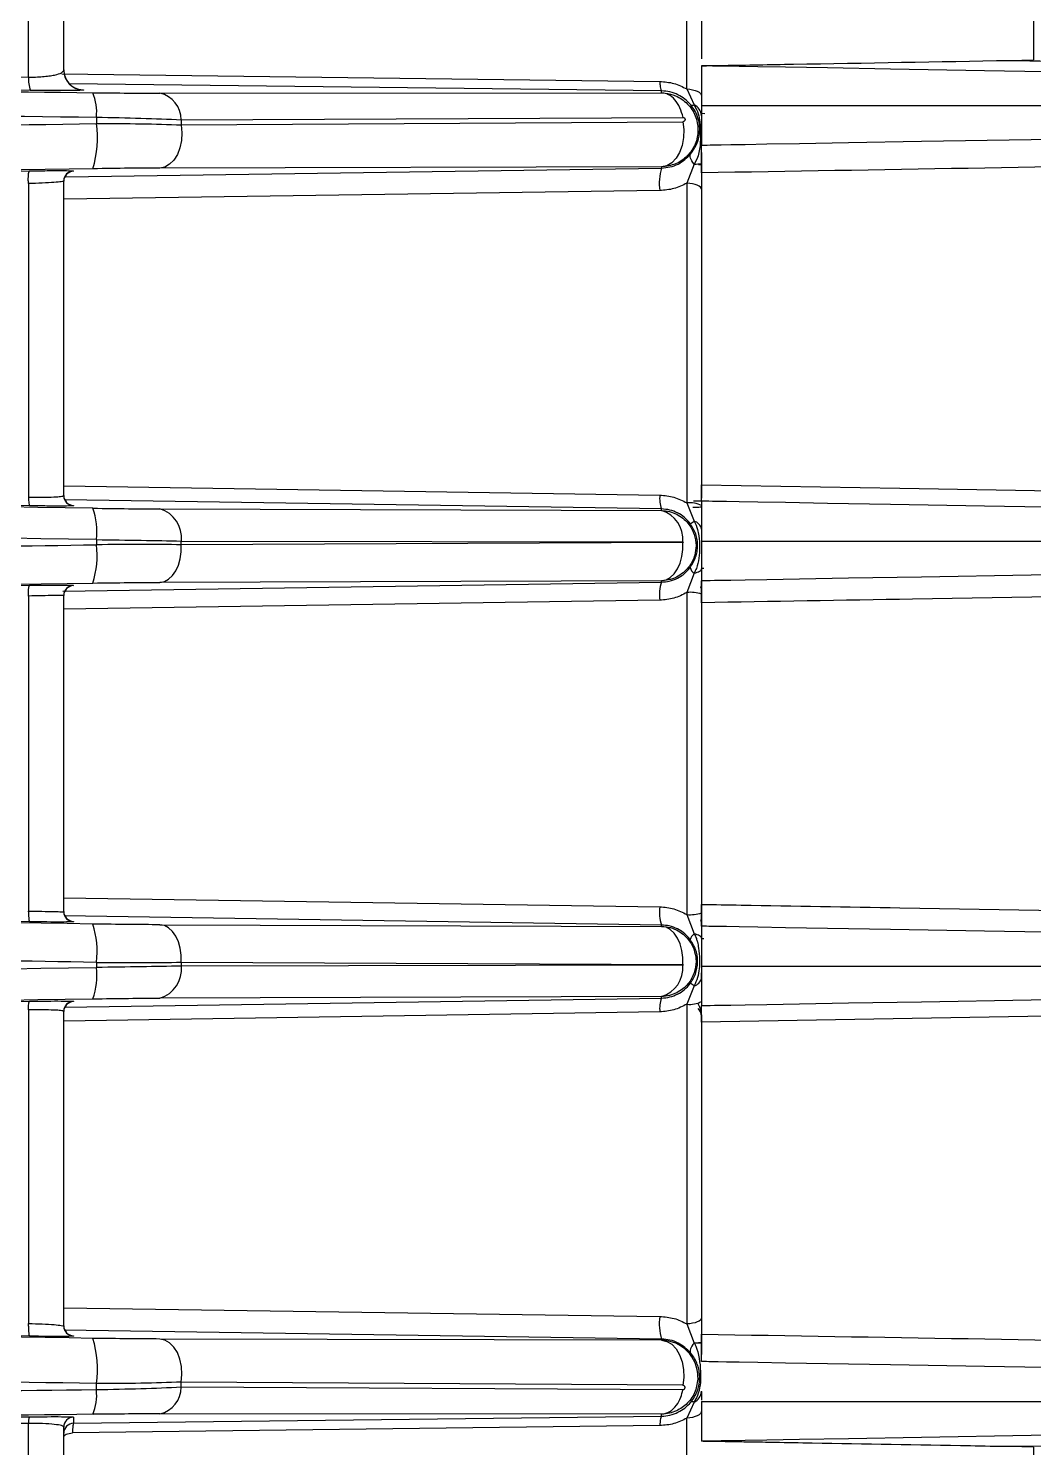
# Model space of a CAD drawing. Extents: x 7 to 113, y 1 to 87.
# Drawn here: x 86.946 to 88.46, y 35.773 to 37.91 of the extents above; entities that cross this region are included whole.
import ezdxf

# ---------------------------------------------------------------- set-up
doc = ezdxf.new("R2010")
doc.units = 0
doc.header["$MEASUREMENT"] = 0
doc.layers.add('OBJECT', color=7, linetype='CONTINUOUS')

msp = doc.modelspace()

# ---------------------------------------------------------------- linework, layer by layer
at = {"layer": 'OBJECT'}
for p, q in [((86.9465, 37.8367), (86.9465, 39.8184)), ((87.9376, 37.819), (87.9376, 39.1314)), ((88.4596, 38.6735), (88.4596, 37.8626)), ((88.424, 37.8619), (88.4596, 37.8626)), ((86.9966, 37.8415), (87.8969, 37.8303)), ((87.8995, 37.816), (87.008, 37.8268)), ((87.0291, 37.8175), (87.0291, 37.8173)), ((87.1443, 37.8126), (87.8995, 37.8131)), ((87.8995, 37.8131), (87.8995, 37.816)), ((87.9376, 37.819), (87.9486, 37.7948)), ((87.9596, 37.7921), (87.9596, 37.7786)), ((87.0488, 37.7765), (87.0488, 37.7669)), ((87.1766, 37.7726), (87.9318, 37.7762)), ((87.1766, 37.7726), (87.1766, 37.7647)), ((87.1766, 37.7647), (87.9316, 37.7696)), ((87.9647, 37.7816), (87.9596, 37.7819)), ((87.9596, 37.7235), (87.9596, 37.7068)), ((87.0023, 37.6864), (87.8995, 37.6999)), ((87.8995, 37.7016), (87.1444, 37.6998)), ((87.8995, 37.7016), (87.8995, 37.6999)), ((87.9486, 37.7059), (87.9376, 37.6771)), ((87.9596, 37.7046), (87.955, 37.7048)), ((84.7356, 37.6628), (86.9482, 37.6956)), ((86.9467, 37.6764), (86.9465, 37.6806)), ((87.0143, 37.6954), (87.0143, 37.695)), ((87.9376, 37.6771), (87.9376, 37.1955)), ((87.9596, 37.6926), (87.9596, 37.2229)), ((86.9467, 37.6764), (86.9467, 37.2043)), ((87.8969, 37.6659), (86.9996, 37.6529)), ((86.9482, 37.1912), (84.378, 37.2299)), ((86.9996, 37.2211), (87.8969, 37.2073)), ((87.8995, 37.1865), (87.0011, 37.2002)), ((87.0143, 37.1918), (87.0143, 37.1914)), ((87.1444, 37.1866), (87.8994, 37.1841)), ((87.8994, 37.1841), (87.8995, 37.1865)), ((87.9376, 37.1955), (87.9486, 37.1679)), ((87.0488, 37.1404), (87.0488, 37.1326)), ((87.1766, 37.1326), (87.1766, 37.1382)), ((87.1766, 37.1382), (87.9316, 37.1368)), ((87.9316, 37.1361), (87.1766, 37.1326)), ((87.8994, 37.0784), (87.1444, 37.076)), ((87.8995, 37.0764), (87.8994, 37.0784)), ((87.9486, 37.0898), (87.9376, 37.0608)), ((87.9633, 37.0968), (87.9596, 37.0968)), ((84.5513, 37.0356), (86.9482, 37.0716)), ((86.998, 37.0627), (87.8995, 37.0764)), ((87.0143, 37.0714), (87.0143, 37.071)), ((87.9376, 37.0608), (87.9376, 36.5757)), ((86.9467, 37.0554), (86.9467, 37.0566)), ((86.9467, 37.0554), (86.9467, 36.5811)), ((87.8969, 37.049), (86.9996, 37.0355)), ((87.9596, 37.0453), (87.9596, 36.5911)), ((86.9482, 36.5649), (84.5513, 36.6008)), ((86.9996, 36.6009), (87.8969, 36.5875)), ((86.9467, 36.5799), (86.9467, 36.5811)), ((87.8995, 36.56), (87.0002, 36.5737)), ((87.0143, 36.5655), (87.0143, 36.565)), ((87.9376, 36.5757), (87.9486, 36.5466)), ((87.1444, 36.5605), (87.8994, 36.558)), ((87.8994, 36.558), (87.8995, 36.56)), ((87.9596, 36.5396), (87.9633, 36.5396)), ((87.0488, 36.5038), (87.0488, 36.4961)), ((87.1766, 36.5039), (87.1766, 36.4982)), ((87.1766, 36.5039), (87.9316, 36.5004)), ((87.9316, 36.4996), (87.1766, 36.4982)), ((87.9596, 36.4801), (87.9596, 36.4879)), ((87.9486, 36.4685), (87.9376, 36.4409)), ((84.378, 36.4066), (86.9482, 36.4452)), ((87.0011, 36.4362), (87.8995, 36.45)), ((87.0143, 36.4451), (87.0143, 36.4446)), ((87.8994, 36.4523), (87.1444, 36.4499)), ((87.8995, 36.45), (87.8994, 36.4523)), ((87.9376, 36.4409), (87.9376, 35.9593)), ((86.9467, 36.4321), (86.9467, 35.9601)), ((87.8969, 36.4291), (86.9996, 36.4153)), ((87.9596, 36.4135), (87.9596, 35.9439)), ((86.9482, 35.9408), (84.7356, 35.9737)), ((86.9996, 35.9836), (87.8969, 35.9706)), ((86.9465, 35.9558), (86.9467, 35.9601)), ((87.8995, 35.9365), (87.0002, 35.9501)), ((87.9376, 35.9593), (87.9486, 35.9306)), ((87.0143, 35.9415), (87.0143, 35.941)), ((87.8995, 35.9348), (87.1444, 35.9366)), ((87.8995, 35.9365), (87.8995, 35.9348)), ((87.955, 35.9316), (87.9596, 35.9319)), ((87.9596, 35.9297), (87.9596, 35.9134)), ((87.0488, 35.86), (87.0488, 35.8696)), ((87.1766, 35.8639), (87.1766, 35.8718)), ((87.9316, 35.8669), (87.1766, 35.8718)), ((87.9316, 35.8603), (87.1766, 35.8639)), ((87.9486, 35.8416), (87.9376, 35.8175)), ((87.9596, 35.8578), (87.9596, 35.8445)), ((87.0144, 35.8097), (87.8995, 35.8204)), ((87.0144, 35.819), (87.0144, 35.8097)), ((87.8995, 35.8233), (87.1443, 35.8239)), ((87.8995, 35.8204), (87.8995, 35.8233)), ((87.8995, 35.8233), (87.8995, 35.8233)), ((87.9376, 34.4955), (87.9376, 35.8175)), ((86.9465, 33.8181), (86.9465, 35.8095)), ((87.8969, 35.8062), (87.0127, 35.7951)), ((88.4596, 35.7739), (88.424, 35.7745)), ((88.4596, 35.7739), (88.4596, 34.963))]:
    msp.add_line(p, q, dxfattribs=at)
at = {"layer": 'OBJECT', "flags": 128}
for points in [[(88.5978, 37.8427), (88.3855, 37.8464), (88.2439, 37.8489), (88.1494, 37.8505), (88.0863, 37.8516), (88.0442, 37.8524), (88.0161, 37.8529), (87.9973, 37.8532), (87.9848, 37.8534), (87.9764, 37.8535), (87.9709, 37.8536), (87.9671, 37.8537), (87.9646, 37.8538), (87.963, 37.8538), (87.9618, 37.8538), (87.9611, 37.8538), (87.9606, 37.8538), (87.9602, 37.8538), (87.96, 37.8538), (87.9599, 37.8538), (87.9598, 37.8538), (87.9597, 37.8538), (87.9597, 37.8538), (87.9596, 37.8538), (87.9596, 37.8538), (87.9596, 37.8538), (87.9596, 37.8538), (87.9596, 37.8538), (87.9596, 37.8538)], [(87.9376, 37.819), (87.942, 37.8186), (87.9462, 37.8178), (87.95, 37.8168), (87.9533, 37.8154), (87.956, 37.8139), (87.9579, 37.8121), (87.9592, 37.8102), (87.9596, 37.8083)], [(87.1766, 37.7647), (87.1775, 37.7531), (87.1768, 37.7414), (87.1744, 37.7304), (87.1706, 37.7203), (87.1653, 37.7119), (87.159, 37.7055), (87.1519, 37.7014), (87.1444, 37.6998)], [(87.9316, 37.7696), (87.9331, 37.7577), (87.9327, 37.7456), (87.9305, 37.734), (87.9267, 37.7235), (87.9213, 37.7145), (87.9148, 37.7077), (87.9074, 37.7033), (87.8995, 37.7016)], [(88.7033, 37.7468), (88.4559, 37.7425), (88.2909, 37.7396), (88.1808, 37.7377), (88.1072, 37.7364), (88.0582, 37.7356), (88.0254, 37.735), (88.0036, 37.7346), (87.989, 37.7344), (87.9792, 37.7342), (87.9727, 37.7341), (87.9684, 37.734), (87.9655, 37.7339), (87.9635, 37.7339), (87.9622, 37.7339), (87.9613, 37.7339), (87.9608, 37.7339), (87.9604, 37.7339), (87.9601, 37.7339), (87.9599, 37.7338), (87.9598, 37.7338), (87.9597, 37.7338), (87.9597, 37.7338), (87.9596, 37.7338), (87.9596, 37.7338), (87.9596, 37.7338), (87.9596, 37.7338), (87.9596, 37.7338), (87.9596, 37.7338)], [(87.9486, 37.7059), (87.9468, 37.7082), (87.9452, 37.7105), (87.944, 37.7127), (87.9432, 37.7147), (87.9426, 37.7166), (87.9425, 37.7182), (87.9427, 37.7196), (87.9433, 37.7208)], [(87.9596, 37.6679), (87.9592, 37.6696), (87.9579, 37.6712), (87.956, 37.6727), (87.9533, 37.6741), (87.95, 37.6752), (87.9462, 37.6761), (87.942, 37.6768), (87.9376, 37.6771)], [(87.9596, 37.2229), (88.0193, 37.2219), (88.2584, 37.2177), (89.2148, 37.2011), (89.5322, 37.1955)], [(87.9596, 37.189), (87.9593, 37.189), (87.9586, 37.189), (87.9574, 37.189), (87.9558, 37.1889), (87.9538, 37.1888), (87.9516, 37.1888), (87.949, 37.1887), (87.9464, 37.1886)], [(87.9474, 37.1986), (87.9518, 37.1987), (87.9558, 37.1988), (87.9596, 37.1988)], [(88.5978, 37.1871), (88.3855, 37.1908), (88.2439, 37.1933), (88.1494, 37.1949), (88.0863, 37.196), (88.0442, 37.1967), (88.0161, 37.1972), (87.9973, 37.1976), (87.9848, 37.1978), (87.9764, 37.1979), (87.9709, 37.198), (87.9671, 37.1981), (87.9646, 37.1981), (87.963, 37.1982), (87.9618, 37.1982), (87.9611, 37.1982), (87.9606, 37.1982), (87.9602, 37.1982), (87.96, 37.1982), (87.9599, 37.1982), (87.9598, 37.1982), (87.9597, 37.1982), (87.9597, 37.1982), (87.9596, 37.1982), (87.9596, 37.1982), (87.9596, 37.1982), (87.9596, 37.1982), (87.9596, 37.1982), (87.9596, 37.1982)], [(87.1444, 37.076), (87.1511, 37.0773), (87.1574, 37.0808), (87.1632, 37.0862), (87.1682, 37.0933), (87.1722, 37.1019), (87.1749, 37.1116), (87.1764, 37.1219), (87.1766, 37.1326)], [(87.8994, 37.0784), (87.9062, 37.0798), (87.9126, 37.0833), (87.9185, 37.0888), (87.9235, 37.0961), (87.9274, 37.1049), (87.9301, 37.1148), (87.9315, 37.1253), (87.9316, 37.1361)], [(87.9486, 37.0898), (87.951, 37.0904), (87.9532, 37.0911), (87.9551, 37.0918), (87.9567, 37.0927), (87.9579, 37.0935), (87.9588, 37.0944), (87.9594, 37.0954), (87.9596, 37.0963)], [(88.7033, 37.0912), (88.4559, 37.0869), (88.2909, 37.084), (88.1808, 37.0821), (88.1072, 37.0808), (88.0582, 37.0799), (88.0254, 37.0794), (88.0036, 37.079), (87.989, 37.0787), (87.9792, 37.0786), (87.9727, 37.0785), (87.9684, 37.0784), (87.9655, 37.0783), (87.9635, 37.0783), (87.9622, 37.0783), (87.9613, 37.0783), (87.9608, 37.0782), (87.9604, 37.0782), (87.9601, 37.0782), (87.9599, 37.0782), (87.9598, 37.0782), (87.9597, 37.0782), (87.9597, 37.0782), (87.9596, 37.0782), (87.9596, 37.0782), (87.9596, 37.0782), (87.9596, 37.0782), (87.9596, 37.0782), (87.9596, 37.0782)], [(87.1766, 36.5039), (87.1764, 36.5145), (87.1749, 36.5249), (87.1722, 36.5346), (87.1682, 36.5431), (87.1632, 36.5503), (87.1574, 36.5557), (87.1511, 36.5591), (87.1444, 36.5605)], [(87.9316, 36.5004), (87.9315, 36.5112), (87.9301, 36.5217), (87.9274, 36.5316), (87.9235, 36.5403), (87.9185, 36.5476), (87.9126, 36.5531), (87.9062, 36.5567), (87.8994, 36.558)], [(87.9596, 36.5401), (87.9594, 36.5411), (87.9588, 36.542), (87.9579, 36.5429), (87.9567, 36.5438), (87.9551, 36.5446), (87.9532, 36.5453), (87.951, 36.546), (87.9486, 36.5466)], [(88.5978, 36.5471), (88.3855, 36.5508), (88.2439, 36.5533), (88.1494, 36.5549), (88.0863, 36.556), (88.0442, 36.5567), (88.0161, 36.5572), (87.9973, 36.5576), (87.9848, 36.5578), (87.9764, 36.5579), (87.9709, 36.558), (87.9671, 36.5581), (87.9646, 36.5581), (87.963, 36.5582), (87.9618, 36.5582), (87.9611, 36.5582), (87.9606, 36.5582), (87.9602, 36.5582), (87.96, 36.5582), (87.9599, 36.5582), (87.9598, 36.5582), (87.9597, 36.5582), (87.9597, 36.5582), (87.9596, 36.5582), (87.9596, 36.5582), (87.9596, 36.5582), (87.9596, 36.5582), (87.9596, 36.5582), (87.9596, 36.5582)], [(88.7033, 36.4512), (88.4559, 36.4469), (88.2909, 36.444), (88.1808, 36.4421), (88.1072, 36.4408), (88.0582, 36.4399), (88.0254, 36.4394), (88.0036, 36.439), (87.989, 36.4387), (87.9792, 36.4386), (87.9727, 36.4385), (87.9684, 36.4384), (87.9655, 36.4383), (87.9635, 36.4383), (87.9622, 36.4383), (87.9613, 36.4383), (87.9608, 36.4382), (87.9604, 36.4382), (87.9601, 36.4382), (87.9599, 36.4382), (87.9598, 36.4382), (87.9597, 36.4382), (87.9597, 36.4382), (87.9596, 36.4382), (87.9596, 36.4382), (87.9596, 36.4382), (87.9596, 36.4382), (87.9596, 36.4382), (87.9596, 36.4382)], [(89.5322, 36.4409), (89.4724, 36.4399), (89.2333, 36.4357), (88.277, 36.419), (87.9596, 36.4135)], [(87.9596, 35.9685), (87.9592, 35.9668), (87.9579, 35.9652), (87.956, 35.9637), (87.9533, 35.9624), (87.95, 35.9612), (87.9462, 35.9603), (87.942, 35.9597), (87.9376, 35.9593)], [(87.1766, 35.8718), (87.1775, 35.8834), (87.1768, 35.895), (87.1744, 35.9061), (87.1706, 35.9161), (87.1653, 35.9245), (87.159, 35.9309), (87.1519, 35.935), (87.1444, 35.9366)], [(87.8995, 35.9348), (87.9074, 35.9331), (87.9148, 35.9287), (87.9213, 35.9219), (87.9267, 35.913), (87.9305, 35.9024), (87.9327, 35.8908), (87.9331, 35.8788), (87.9316, 35.8669)], [(87.9486, 35.9306), (87.9468, 35.9283), (87.9452, 35.926), (87.944, 35.9238), (87.9432, 35.9217), (87.9426, 35.9199), (87.9425, 35.9182), (87.9427, 35.9168), (87.9433, 35.9157)], [(88.5978, 35.8915), (88.3855, 35.8952), (88.2439, 35.8976), (88.1494, 35.8993), (88.0863, 35.9004), (88.0442, 35.9011), (88.0161, 35.9016), (87.9973, 35.9019), (87.9848, 35.9022), (87.9764, 35.9023), (87.9709, 35.9024), (87.9671, 35.9025), (87.9646, 35.9025), (87.963, 35.9025), (87.9618, 35.9026), (87.9611, 35.9026), (87.9606, 35.9026), (87.9602, 35.9026), (87.96, 35.9026), (87.9599, 35.9026), (87.9598, 35.9026), (87.9597, 35.9026), (87.9597, 35.9026), (87.9596, 35.9026), (87.9596, 35.9026), (87.9596, 35.9026), (87.9596, 35.9026), (87.9596, 35.9026), (87.9596, 35.9026)], [(87.9596, 35.8282), (87.9592, 35.8262), (87.9579, 35.8243), (87.956, 35.8226), (87.9533, 35.821), (87.95, 35.8197), (87.9462, 35.8186), (87.942, 35.8179), (87.9376, 35.8175)], [(86.9996, 35.7889), (86.9998, 35.79), (87.0005, 35.7911), (87.0017, 35.7921), (87.0033, 35.7931), (87.0053, 35.7938), (87.0076, 35.7945), (87.0101, 35.7949), (87.0127, 35.7951)], [(88.7033, 35.7956), (88.4559, 35.7913), (88.2909, 35.7884), (88.1808, 35.7865), (88.1072, 35.7852), (88.0582, 35.7843), (88.0254, 35.7838), (88.0036, 35.7834), (87.989, 35.7831), (87.9792, 35.7829), (87.9727, 35.7828), (87.9684, 35.7828), (87.9655, 35.7827), (87.9635, 35.7827), (87.9622, 35.7827), (87.9613, 35.7826), (87.9608, 35.7826), (87.9604, 35.7826), (87.9601, 35.7826), (87.9599, 35.7826), (87.9598, 35.7826), (87.9597, 35.7826), (87.9597, 35.7826), (87.9596, 35.7826), (87.9596, 35.7826), (87.9596, 35.7826), (87.9596, 35.7826), (87.9596, 35.7826), (87.9596, 35.7826)]]:
    msp.add_lwpolyline(points, dxfattribs=at)
at = {"layer": 'OBJECT'}
for centre, radius, start, end in [((86.9869, 37.8327), 0.0405, 174.3423, 203.1188), ((87.0296, 37.8473), 0.03, 180.0036, 269.1826), ((86.9737, 37.7841), 0.0755, 354.183, 22.6894), ((87.1349, 37.772), 0.0417, 0.8083, 76.973), ((87.9462, 37.7996), 0.00532, 239.3871, 297.1948), ((87.9407, 37.7777), 0.0189, 2.9343, 65.3072), ((86.8977, 37.7444), 0.1527, 342.6448, 8.4633), ((87.9686, 37.6775), 0.0726, 162.0245, 189.2014), ((87.9504, 37.7513), 0.0455, 267.766, 281.6837), ((87.0146, 37.6804), 0.015, 90.9942, 179.9972), ((87.0146, 37.68), 0.015, 90.9964, 179.9961), ((86.9484, 37.7266), 0.0503, 267.713, 268.0572), ((87.0146, 37.2068), 0.015, 180.0039, 269.0036), ((87.9413, 37.2023), 0.0447, 173.5399, 200.7342), ((87.0146, 37.2064), 0.015, 180.0039, 269.0036), ((86.9432, 37.1524), 0.1062, 353.4787, 19.3118), ((87.1318, 37.1433), 0.0451, 353.569, 73.6787), ((87.9425, 37.1601), 0.0358, 61.4085, 97.7842), ((87.8871, 37.1412), 0.0446, 354.3461, 74.0043), ((87.9347, 37.1851), 0.0221, 291.0108, 308.8722), ((87.9454, 37.1539), 0.0144, 9.5692, 77.2101), ((86.9165, 37.1157), 0.1333, 342.2173, 7.2943), ((87.9563, 37.1016), 0.0141, 193.6234, 236.9259), ((87.0146, 37.0564), 0.015, 90.9942, 179.9972), ((87.0146, 37.056), 0.015, 90.9942, 179.9972), ((87.9581, 37.057), 0.0618, 161.6711, 187.4643), ((87.9426, 37.0086), 0.0524, 71.101, 95.4369), ((86.9468, 37.0792), 0.0238, 269.0244, 269.7507), ((87.9581, 36.5794), 0.0618, 172.536, 198.3286), ((86.9468, 36.5572), 0.0238, 90.2493, 90.9756), ((87.0146, 36.5805), 0.015, 180.0028, 269.0058), ((87.0146, 36.58), 0.015, 180.0039, 269.0036), ((87.9426, 36.6279), 0.0524, 264.5631, 288.899), ((86.9165, 36.5208), 0.1333, 352.7057, 17.7827), ((87.9563, 36.5348), 0.0141, 123.0739, 166.3768), ((86.9432, 36.484), 0.1062, 340.6883, 6.5211), ((87.1318, 36.4932), 0.0451, 286.3205, 6.4315), ((87.8871, 36.4952), 0.0446, 285.9957, 5.6539), ((87.9454, 36.4825), 0.0144, 282.7899, 350.4308), ((87.9347, 36.4513), 0.0221, 51.1278, 68.9892), ((87.0146, 36.4301), 0.015, 90.9964, 179.9961), ((87.0146, 36.4296), 0.015, 90.9964, 179.9961), ((87.9413, 36.4342), 0.0447, 159.2658, 186.4599), ((87.9425, 36.4763), 0.0358, 262.2151, 298.5937), ((87.9446, 36.4229), 0.015, 0, 48.2947), ((87.9686, 35.9589), 0.0726, 170.7985, 197.9758), ((86.9479, 35.9219), 0.0382, 91.8884, 92.3414), ((87.0146, 35.9565), 0.015, 180.0034, 269.0041), ((87.0146, 35.956), 0.015, 180.0034, 269.0063), ((86.8977, 35.892), 0.1527, 351.5367, 17.3553), ((87.8986, 35.8791), 0.0557, 0.0246, 89.051), ((87.9504, 35.8852), 0.0454, 78.3085, 92.2448), ((87.1349, 35.8645), 0.0417, 283.026, 359.1922), ((86.9737, 35.8523), 0.0755, 337.3103, 5.8172), ((87.9462, 35.8369), 0.00532, 62.806, 120.6057), ((87.9407, 35.8588), 0.0189, 294.6934, 357.0661), ((86.9668, 35.8115), 0.0204, 156.9568, 185.6648), ((87.0146, 35.804), 0.015, 90.817, 179.9968), ((87.0146, 35.7947), 0.015, 90.8182, 179.9955)]:
    msp.add_arc(centre, radius, start, end, dxfattribs=at)
for centre, start_param, end_param in [((87.9446, 37.0629), 4.712389, 4.994495), ((87.9446, 36.5736), 4.389569, 4.712389), ((87.9446, 36.4229), 4.712389, 5.608239)]:
    msp.add_ellipse(centre, major_axis=(0, 0.025), ratio=0.6, start_param=start_param, end_param=end_param, dxfattribs=at)
for points, knots in [([(86.9996, 37.8473), (86.9996, 37.9312), (86.9996, 38.1002), (86.9996, 38.3423), (86.9996, 38.5756), (86.9996, 38.7959), (86.9996, 38.9997), (86.9996, 39.1835), (86.9996, 39.3447), (86.9996, 39.4811), (86.9996, 39.5914), (86.9996, 39.6743), (86.9996, 39.7325), (86.9996, 39.7499), (86.9996, 39.7585)], [0, 0, 0, 0, 0.080321, 0.16194, 0.244772, 0.329378, 0.414487, 0.5, 0.585518, 0.670628, 0.755228, 0.838065, 0.919682, 1, 1, 1, 1]), ([(87.9596, 39.1067), (87.9596, 39.0945), (87.9596, 39.0698), (87.9596, 38.9859), (87.9596, 38.8665), (87.9596, 38.7098), (87.9596, 38.5206), (87.9596, 38.3032), (87.9596, 38.0839), (87.9596, 37.9304), (87.9596, 37.8642)], [0, 0, 0, 0, 0.124688, 0.252553, 0.382627, 0.513835, 0.645044, 0.775118, 0.902983, 1, 1, 1, 1]), ([(83.4098, 37.8828), (83.578, 37.8805), (83.9973, 37.8748), (84.679, 37.8658), (85.4458, 37.8558), (86.2058, 37.846), (86.7026, 37.8398), (86.9465, 37.8367)], [0, 0, 0, 0, 0.142368, 0.354744, 0.577357, 0.79244, 1, 1, 1, 1]), ([(86.9496, 37.8168), (86.4438, 37.8231), (85.4312, 37.8357), (84.2561, 37.851), (83.5875, 37.8602), (83.4283, 37.8624)], [0, 0, 0, 0, 0.432006, 0.864763, 1, 1, 1, 1]), ([(83.4305, 37.86), (83.5994, 37.8577), (84.288, 37.8482), (85.4937, 37.8325), (86.527, 37.8197), (87.0433, 37.8133)], [0, 0, 0, 0, 0.1398204, 0.5701913, 1, 1, 1, 1]), ([(86.9996, 37.8478), (86.9999, 37.8441), (87.0007, 37.8368), (87.006, 37.8284), (87.012, 37.823), (87.0174, 37.8199), (87.0232, 37.8179), (87.0272, 37.8176), (87.0291, 37.8175)], [0, 0, 0, 0, 0.250064, 0.499105, 0.634955, 0.762997, 0.884268, 1, 1, 1, 1]), ([(87.9596, 37.8538), (87.9596, 37.8538), (87.9596, 37.8538), (87.9602, 37.8539), (87.9626, 37.8539), (87.9737, 37.8541), (88.019, 37.8549), (88.1713, 37.8575), (88.3153, 37.86), (88.424, 37.8619)], [0, 0, 0, 0, 0.000975, 0.002308, 0.005825, 0.020094, 0.076658, 0.30233, 1, 1, 1, 1]), ([(87.9596, 37.8538), (87.9596, 37.8533), (87.9596, 37.8521), (87.9596, 37.8425), (87.9596, 37.8276), (87.9596, 37.8104), (87.9596, 37.7988), (87.9596, 37.7938)], [0, 0, 0, 0, 0.19834, 0.412973, 0.627088, 0.843128, 1, 1, 1, 1]), ([(88.424, 37.8619), (88.4439, 37.8616), (88.5435, 37.8598), (88.9129, 37.8533), (89.2624, 37.8471), (89.5322, 37.8423)], [0, 0, 0, 0, 0.0539192, 0.2695963, 1, 1, 1, 1]), ([(86.9465, 37.8367), (86.9502, 37.8367), (86.9575, 37.8368), (86.968, 37.8375), (86.9777, 37.8385), (86.9884, 37.8403), (86.9976, 37.8433), (86.9989, 37.846), (86.9996, 37.8473)], [0, 0, 0, 0, 0.1169065, 0.238658, 0.3663335, 0.5008519, 0.7502482, 1, 1, 1, 1]), ([(87.8969, 37.8303), (87.897, 37.8283), (87.8972, 37.8243), (87.8979, 37.8198), (87.8987, 37.8167), (87.8993, 37.8163), (87.8995, 37.816)], [0, 0, 0, 0, 0.245198, 0.500042, 0.75487, 1, 1, 1, 1]), ([(87.8969, 37.8303), (87.904, 37.8297), (87.9183, 37.8285), (87.9312, 37.8222), (87.9376, 37.819)], [0, 0, 0, 0, 0.499406, 1, 1, 1, 1]), ([(83.4648, 37.8221), (83.4716, 37.822), (83.7759, 37.8178), (84.382, 37.8098), (85.2818, 37.7982), (86.1726, 37.787), (86.7607, 37.7799), (87.0488, 37.7765)], [0, 0, 0, 0, 0.005638, 0.253972, 0.506326, 0.7581146, 1, 1, 1, 1]), ([(87.0291, 37.8173), (87.0281, 37.8171), (87.0259, 37.8168), (87.0088, 37.8165), (86.9829, 37.8165), (86.9607, 37.8167), (86.9496, 37.8168)], [0, 0, 0, 0, 0.250172, 0.500067, 0.749913, 1, 1, 1, 1]), ([(87.0433, 37.8133), (87.0617, 37.8131), (87.0987, 37.8127), (87.129, 37.8126), (87.1443, 37.8126)], [0, 0, 0, 0, 0.498504, 1, 1, 1, 1]), ([(87.9435, 37.795), (87.9406, 37.798), (87.9351, 37.8039), (87.9243, 37.8106), (87.9123, 37.8151), (87.9038, 37.8157), (87.8995, 37.816)], [0, 0, 0, 0, 0.258471, 0.498713, 0.749506, 1, 1, 1, 1]), ([(87.9318, 37.7762), (87.9305, 37.7811), (87.9277, 37.7913), (87.9199, 37.8032), (87.9102, 37.8113), (87.903, 37.8125), (87.8995, 37.8131)], [0, 0, 0, 0, 0.243823, 0.5, 0.756179, 1, 1, 1, 1]), ([(87.8995, 37.8131), (87.8995, 37.8131), (87.8996, 37.8131), (87.8997, 37.8131), (87.9002, 37.8131), (87.902, 37.813), (87.909, 37.8125), (87.9226, 37.8089), (87.9393, 37.7975), (87.9515, 37.779), (87.9558, 37.7572), (87.9514, 37.7355), (87.9392, 37.7173), (87.921, 37.7044), (87.9067, 37.7026), (87.8995, 37.7016)], [0, 0, 0, 0, 0.000293, 0.000817, 0.002568, 0.00887, 0.032663, 0.124746, 0.249979, 0.37482, 0.50062, 0.627392, 0.750463, 0.875271, 1, 1, 1, 1]), ([(87.9433, 37.7208), (87.9468, 37.726), (87.9539, 37.7366), (87.9567, 37.7487), (87.9572, 37.7622), (87.955, 37.7743), (87.9504, 37.7856), (87.9458, 37.7918), (87.9435, 37.795)], [0, 0, 0, 0, 0.24965, 0.499343, 0.62417, 0.74921, 0.874476, 1, 1, 1, 1]), ([(87.9486, 37.7948), (87.9509, 37.7905), (87.955, 37.7826), (87.9582, 37.7664), (87.9583, 37.7417), (87.9572, 37.7198), (87.9492, 37.7068), (87.9486, 37.7059)], [0, 0, 0, 0, 0.157616, 0.28346, 0.509505, 0.964684, 1, 1, 1, 1]), ([(87.9596, 37.7938), (87.9596, 37.7876), (87.9596, 37.7746), (87.9596, 37.7569), (87.9596, 37.7429), (87.9596, 37.735), (87.9596, 37.7342), (87.9596, 37.7338)], [0, 0, 0, 0, 0.19834, 0.412973, 0.627089, 0.843128, 1, 1, 1, 1]), ([(87.9596, 37.7938), (88.3695, 37.7938), (88.8204, 37.7938), (89.3124, 37.7938), (89.4353, 37.7938), (89.5579, 37.7938), (89.6392, 37.7938), (89.6796, 37.7938)], [0, 0, 0, 0, 0.71491, 0.786401, 0.857892, 0.929384, 1, 1, 1, 1]), ([(84.4699, 37.7248), (84.7728, 37.7298), (85.3629, 37.7396), (86.2226, 37.7536), (86.7786, 37.7625), (87.0488, 37.7669)], [0, 0, 0, 0, 0.351668, 0.685, 1, 1, 1, 1]), ([(87.0488, 37.7765), (87.0718, 37.776), (87.1184, 37.7751), (87.157, 37.7734), (87.1766, 37.7726)], [0, 0, 0, 0, 0.493197, 1, 1, 1, 1]), ([(87.0488, 37.7669), (87.0717, 37.7669), (87.1183, 37.7669), (87.1569, 37.7654), (87.1766, 37.7647)], [0, 0, 0, 0, 0.490951, 1, 1, 1, 1]), ([(87.9318, 37.7762), (87.9322, 37.7761), (87.9328, 37.776), (87.9336, 37.7755), (87.9341, 37.7751), (87.9345, 37.7745), (87.9348, 37.7738), (87.9349, 37.773), (87.9348, 37.7721), (87.9344, 37.7711), (87.9337, 37.7703), (87.9327, 37.7697), (87.932, 37.7696), (87.9316, 37.7696)], [0, 0, 0, 0, 0.133104, 0.191567, 0.248259, 0.311452, 0.370761, 0.432305, 0.501531, 0.620748, 0.7521, 0.8756, 1, 1, 1, 1]), ([(87.8995, 37.6999), (87.9037, 37.7003), (87.9125, 37.701), (87.9287, 37.7069), (87.9375, 37.7152), (87.9433, 37.7208)], [0, 0, 0, 0, 0.241712, 0.501168, 1, 1, 1, 1]), ([(87.9596, 37.6926), (87.9596, 37.6958), (87.9596, 37.7023), (87.9596, 37.7125), (87.9596, 37.7217), (87.9596, 37.7288), (87.9596, 37.7331), (87.9596, 37.7336), (87.9596, 37.7338)], [0, 0, 0, 0, 0.171522, 0.343064, 0.514331, 0.685789, 0.857934, 1, 1, 1, 1]), ([(87.0435, 37.6988), (86.6605, 37.693), (85.8927, 37.6812), (85.122, 37.6689), (84.7356, 37.6628)], [0, 0, 0, 0, 0.498752, 1, 1, 1, 1]), ([(87.1444, 37.6998), (87.1293, 37.6997), (87.0989, 37.6996), (87.062, 37.6991), (87.0435, 37.6988)], [0, 0, 0, 0, 0.498606, 1, 1, 1, 1]), ([(89.5322, 37.7189), (89.2756, 37.7146), (88.7514, 37.7059), (88.2271, 37.6971), (87.9596, 37.6926)], [0, 0, 0, 0, 0.489597, 1, 1, 1, 1]), ([(87.9596, 37.7068), (87.9596, 37.6998), (87.9596, 37.6865), (87.9596, 37.6739), (87.9596, 37.6679)], [0, 0, 0, 0, 0.526875, 1, 1, 1, 1]), ([(86.9462, 37.6806), (86.9462, 37.6826), (86.9462, 37.6856), (86.9465, 37.6891), (86.9468, 37.6922), (86.9474, 37.6949), (86.9479, 37.6954), (86.9482, 37.6956)], [0, 0, 0, 0, 0.251178, 0.383298, 0.515914, 0.770766, 1, 1, 1, 1]), ([(86.9996, 37.6804), (86.9988, 37.68), (86.9974, 37.6793), (86.9857, 37.6781), (86.9684, 37.6771), (86.9537, 37.6766), (86.9467, 37.6764)], [0, 0, 0, 0, 0.250635, 0.500304, 0.760651, 1, 1, 1, 1]), ([(86.9482, 37.6956), (86.9573, 37.6957), (86.9754, 37.696), (86.9969, 37.696), (87.0115, 37.6959), (87.0134, 37.6956), (87.0143, 37.6954)], [0, 0, 0, 0, 0.249669, 0.499417, 0.749226, 1, 1, 1, 1]), ([(86.9996, 37.2064), (86.9996, 37.2865), (86.9996, 37.4466), (86.9996, 37.6025), (86.9996, 37.6804)], [0, 0, 0, 0, 0.4999997, 1, 1, 1, 1]), ([(87.9376, 37.6771), (87.9313, 37.674), (87.9186, 37.6677), (87.9041, 37.6665), (87.8969, 37.6659)], [0, 0, 0, 0, 0.500347, 1, 1, 1, 1]), ([(87.9596, 37.6679), (87.9596, 37.5903), (87.9596, 37.4387), (87.9596, 37.2801), (87.9596, 37.2027)], [0, 0, 0, 0, 0.511863, 1, 1, 1, 1]), ([(87.0435, 37.1876), (86.6, 37.1944), (85.7131, 37.2082), (84.823, 37.2226), (84.378, 37.2299)], [0, 0, 0, 0, 0.500069, 1, 1, 1, 1]), ([(87.8969, 37.2073), (87.904, 37.2067), (87.9184, 37.2055), (87.9312, 37.1989), (87.9376, 37.1955)], [0, 0, 0, 0, 0.500461, 1, 1, 1, 1]), ([(87.9596, 37.1982), (87.9596, 37.1986), (87.9596, 37.1992), (87.9596, 37.2044), (87.9596, 37.2121), (87.9596, 37.2188), (87.9596, 37.2225), (87.9596, 37.2229)], [0, 0, 0, 0, 0.242891, 0.4858, 0.728124, 0.969548, 1, 1, 1, 1]), ([(86.9467, 37.2043), (86.9537, 37.2043), (86.9681, 37.2041), (86.9848, 37.2045), (86.997, 37.2053), (86.9987, 37.206), (86.9996, 37.2064)], [0, 0, 0, 0, 0.244677, 0.500062, 0.724507, 1, 1, 1, 1]), ([(86.9467, 37.2043), (86.9467, 37.2026), (86.9467, 37.1991), (86.9471, 37.1948), (86.9476, 37.1919), (86.948, 37.1914), (86.9482, 37.1912)], [0, 0, 0, 0, 0.241915, 0.500004, 0.758081, 1, 1, 1, 1]), ([(87.0143, 37.1914), (87.0134, 37.1913), (87.0115, 37.191), (86.9966, 37.1908), (86.975, 37.1909), (86.9572, 37.1911), (86.9482, 37.1912)], [0, 0, 0, 0, 0.250112, 0.500126, 0.75008, 1, 1, 1, 1]), ([(87.0435, 37.1876), (87.0618, 37.1873), (87.0985, 37.1868), (87.1291, 37.1866), (87.1444, 37.1866)], [0, 0, 0, 0, 0.498431, 1, 1, 1, 1]), ([(87.9426, 37.1645), (87.9399, 37.1677), (87.9344, 37.1741), (87.9237, 37.1809), (87.912, 37.1855), (87.9037, 37.1861), (87.8995, 37.1865)], [0, 0, 0, 0, 0.252722, 0.499216, 0.745809, 1, 1, 1, 1]), ([(87.9596, 37.1982), (87.9596, 37.1977), (87.9596, 37.1965), (87.9596, 37.1869), (87.9596, 37.172), (87.9596, 37.1548), (87.9596, 37.1431), (87.9596, 37.1382)], [0, 0, 0, 0, 0.19834, 0.412972, 0.627088, 0.843128, 1, 1, 1, 1]), ([(87.0488, 37.1404), (86.6026, 37.1473), (85.7041, 37.1613), (84.8023, 37.176), (84.3483, 37.1835)], [0, 0, 0, 0, 0.49662, 1, 1, 1, 1]), ([(87.8994, 37.1841), (87.9035, 37.1838), (87.9114, 37.1831), (87.9223, 37.1789), (87.9317, 37.1729), (87.9414, 37.1633), (87.9496, 37.1493), (87.9508, 37.137), (87.9514, 37.1313)], [0, 0, 0, 0, 0.147789, 0.28914, 0.42404, 0.552485, 0.789019, 1, 1, 1, 1]), ([(87.9538, 37.1313), (87.9537, 37.1342), (87.9534, 37.1402), (87.9505, 37.1518), (87.9458, 37.1594), (87.9426, 37.1645)], [0, 0, 0, 0, 0.24941, 0.500739, 1, 1, 1, 1]), ([(87.9486, 37.1679), (87.9505, 37.1639), (87.9538, 37.1569), (87.9562, 37.1435), (87.9572, 37.1237), (87.9557, 37.1041), (87.9498, 37.0922), (87.9486, 37.0898)], [0, 0, 0, 0, 0.16421, 0.284776, 0.503513, 0.90283, 1, 1, 1, 1]), ([(84.3483, 37.0889), (84.5922, 37.093), (85.0677, 37.1008), (85.7615, 37.1121), (86.418, 37.1226), (86.8426, 37.1294), (87.0488, 37.1326)], [0, 0, 0, 0, 0.27038, 0.527173, 0.77038, 1, 1, 1, 1]), ([(87.0488, 37.1404), (87.0718, 37.14), (87.1183, 37.1393), (87.157, 37.1386), (87.1766, 37.1382)], [0, 0, 0, 0, 0.496594, 1, 1, 1, 1]), ([(87.1766, 37.1326), (87.1567, 37.1328), (87.1179, 37.1331), (87.0715, 37.1328), (87.0488, 37.1326)], [0, 0, 0, 0, 0.511471, 1, 1, 1, 1]), ([(87.9514, 37.1313), (87.951, 37.1264), (87.9501, 37.1154), (87.9433, 37.102), (87.9342, 37.0918), (87.9247, 37.0848), (87.9128, 37.0797), (87.904, 37.0788), (87.8994, 37.0784)], [0, 0, 0, 0, 0.177265, 0.402569, 0.533808, 0.677131, 0.832537, 1, 1, 1, 1]), ([(87.9316, 37.1368), (87.9316, 37.1368), (87.9317, 37.1368), (87.9318, 37.1367), (87.9318, 37.1367), (87.9319, 37.1366), (87.9319, 37.1366), (87.9319, 37.1365), (87.9319, 37.1364), (87.9319, 37.1363), (87.9319, 37.1362), (87.9318, 37.1361), (87.9317, 37.1361), (87.9316, 37.1361), (87.9316, 37.1361)], [0, 0, 0, 0, 0.156108, 0.22009, 0.277027, 0.329475, 0.381608, 0.436318, 0.497329, 0.61508, 0.669958, 0.725281, 0.84818, 1, 1, 1, 1]), ([(87.9426, 37.0983), (87.9457, 37.1034), (87.9504, 37.1111), (87.9533, 37.122), (87.9536, 37.1282), (87.9538, 37.1313)], [0, 0, 0, 0, 0.499094, 0.74842, 1, 1, 1, 1]), ([(87.9596, 37.1382), (87.9596, 37.132), (87.9596, 37.119), (87.9596, 37.1013), (87.9596, 37.0873), (87.9596, 37.0794), (87.9596, 37.0786), (87.9596, 37.0782)], [0, 0, 0, 0, 0.19834, 0.412973, 0.627088, 0.843128, 1, 1, 1, 1]), ([(87.9596, 37.1382), (88.3695, 37.1382), (88.8204, 37.1382), (89.3124, 37.1382), (89.4353, 37.1382), (89.5579, 37.1382), (89.6392, 37.1382), (89.6796, 37.1382)], [0, 0, 0, 0, 0.71491, 0.786401, 0.857892, 0.929384, 1, 1, 1, 1]), ([(87.8995, 37.0764), (87.9034, 37.0767), (87.9118, 37.0774), (87.9227, 37.0816), (87.9337, 37.0882), (87.9392, 37.0945), (87.9426, 37.0983)], [0, 0, 0, 0, 0.233715, 0.50042, 0.692509, 1, 1, 1, 1]), ([(87.9596, 37.0789), (87.9596, 37.0785), (87.9596, 37.0717), (87.9596, 37.0647), (87.9596, 37.0582)], [0, 0, 0, 0, 0.066114, 1, 1, 1, 1]), ([(84.5513, 37.0356), (84.9676, 37.0424), (85.7998, 37.0558), (86.6291, 37.0686), (87.0435, 37.075)], [0, 0, 0, 0, 0.500229, 1, 1, 1, 1]), ([(86.9464, 37.0566), (86.9464, 37.0585), (86.9464, 37.0614), (86.9466, 37.0648), (86.9468, 37.0672), (86.9471, 37.0691), (86.9476, 37.071), (86.9479, 37.0713), (86.9482, 37.0716)], [0, 0, 0, 0, 0.24273, 0.37241, 0.504167, 0.635321, 0.763244, 1, 1, 1, 1]), ([(86.9482, 37.0716), (86.9571, 37.0717), (86.9749, 37.0719), (86.9965, 37.072), (87.0114, 37.0718), (87.0133, 37.0716), (87.0143, 37.0714)], [0, 0, 0, 0, 0.249768, 0.4995238, 0.7492807, 1, 1, 1, 1]), ([(87.0435, 37.075), (87.0619, 37.0752), (87.0986, 37.0757), (87.1292, 37.0759), (87.1444, 37.076)], [0, 0, 0, 0, 0.50157, 1, 1, 1, 1]), ([(87.9376, 37.0608), (87.9312, 37.0574), (87.9185, 37.0508), (87.9041, 37.0496), (87.8969, 37.049)], [0, 0, 0, 0, 0.500466, 1, 1, 1, 1]), ([(87.9581, 37.0694), (87.9582, 37.0691), (87.9585, 37.0685), (87.9591, 37.0669), (87.9593, 37.0654), (87.9595, 37.0643)], [0, 0, 0, 0, 0.208676, 0.39781, 1, 1, 1, 1]), ([(87.9596, 37.0453), (87.9596, 37.0487), (87.9596, 37.0555), (87.9596, 37.0649), (87.9596, 37.0723), (87.9596, 37.0773), (87.9596, 37.0779), (87.9596, 37.0782)], [0, 0, 0, 0, 0.201236, 0.402475, 0.603773, 0.805627, 1, 1, 1, 1]), ([(89.5322, 37.0722), (89.5123, 37.0719), (89.4127, 37.0702), (88.9944, 37.063), (88.4902, 37.0544), (88.0655, 37.0471), (87.9596, 37.0453)], [0, 0, 0, 0, 0.0379946, 0.1899723, 0.7978833, 1, 1, 1, 1]), ([(86.9996, 37.0564), (86.9988, 37.0564), (86.9973, 37.0564), (86.9852, 37.0562), (86.9677, 37.0558), (86.9535, 37.0555), (86.9467, 37.0554)], [0, 0, 0, 0, 0.250493, 0.500022, 0.762711, 1, 1, 1, 1]), ([(86.9996, 36.58), (86.9996, 36.6594), (86.9996, 36.8182), (86.9996, 36.977), (86.9996, 37.0564)], [0, 0, 0, 0, 0.5, 1, 1, 1, 1]), ([(87.0435, 36.5615), (86.6291, 36.5679), (85.7998, 36.5807), (84.9676, 36.5941), (84.5513, 36.6008)], [0, 0, 0, 0, 0.499771, 1, 1, 1, 1]), ([(87.8969, 36.5875), (87.9041, 36.5869), (87.9185, 36.5857), (87.9312, 36.579), (87.9376, 36.5757)], [0, 0, 0, 0, 0.500843, 1, 1, 1, 1]), ([(87.9596, 36.5911), (87.9795, 36.5908), (88.0791, 36.5891), (88.4973, 36.5819), (89.0016, 36.5733), (89.4262, 36.566), (89.5322, 36.5642)], [0, 0, 0, 0, 0.037994, 0.189972, 0.797883, 1, 1, 1, 1]), ([(87.9596, 36.5582), (87.9596, 36.5586), (87.9596, 36.5592), (87.9596, 36.5644), (87.9596, 36.5721), (87.9596, 36.5814), (87.9596, 36.588), (87.9596, 36.5911)], [0, 0, 0, 0, 0.203183, 0.406387, 0.609063, 0.81092, 1, 1, 1, 1]), ([(86.9467, 36.5811), (86.9535, 36.5809), (86.9677, 36.5806), (86.9852, 36.5803), (86.9973, 36.58), (86.9988, 36.58), (86.9996, 36.58)], [0, 0, 0, 0, 0.237323, 0.500072, 0.750005, 1, 1, 1, 1]), ([(86.9467, 36.5799), (86.9467, 36.578), (86.9466, 36.5751), (86.9468, 36.5716), (86.947, 36.5692), (86.9473, 36.5673), (86.9476, 36.5655), (86.948, 36.5651), (86.9482, 36.5649)], [0, 0, 0, 0, 0.242736, 0.372413, 0.504175, 0.635328, 0.76326, 1, 1, 1, 1]), ([(87.9596, 36.5783), (87.9596, 36.5718), (87.9596, 36.5648), (87.9596, 36.5581), (87.9596, 36.5576)], [0, 0, 0, 0, 0.93022, 1, 1, 1, 1]), ([(87.0488, 36.5038), (86.8426, 36.5071), (86.418, 36.5138), (85.7615, 36.5243), (85.0677, 36.5356), (84.5922, 36.5435), (84.3483, 36.5475)], [0, 0, 0, 0, 0.22962, 0.472827, 0.72962, 1, 1, 1, 1]), ([(87.0143, 36.565), (87.0133, 36.5649), (87.0114, 36.5646), (86.9965, 36.5645), (86.9749, 36.5645), (86.9571, 36.5648), (86.9482, 36.5649)], [0, 0, 0, 0, 0.250088, 0.50011, 0.750076, 1, 1, 1, 1]), ([(87.1444, 36.5605), (87.1291, 36.5605), (87.0985, 36.5607), (87.0618, 36.5612), (87.0435, 36.5615)], [0, 0, 0, 0, 0.501586, 1, 1, 1, 1]), ([(87.8994, 36.558), (87.904, 36.5576), (87.9128, 36.5568), (87.9247, 36.5516), (87.9342, 36.5447), (87.9433, 36.5345), (87.9498, 36.5211), (87.9522, 36.5043), (87.9494, 36.4872), (87.9415, 36.4731), (87.9317, 36.4635), (87.9223, 36.4576), (87.9114, 36.4533), (87.9035, 36.4527), (87.8994, 36.4523)], [0, 0, 0, 0, 0.083701, 0.161372, 0.233013, 0.298611, 0.41123, 0.499845, 0.605383, 0.723691, 0.787932, 0.8554, 0.926089, 1, 1, 1, 1]), ([(87.9426, 36.5381), (87.9392, 36.542), (87.9337, 36.5482), (87.9227, 36.5549), (87.9118, 36.5591), (87.9034, 36.5597), (87.8995, 36.56)], [0, 0, 0, 0, 0.307389, 0.4994, 0.766202, 1, 1, 1, 1]), ([(87.9486, 36.5466), (87.9498, 36.5443), (87.9518, 36.5404), (87.9538, 36.5332), (87.9559, 36.5227), (87.9572, 36.5049), (87.9561, 36.4849), (87.9504, 36.4725), (87.9486, 36.4685)], [0, 0, 0, 0, 0.096977, 0.162949, 0.280004, 0.496796, 0.836217, 1, 1, 1, 1]), ([(87.9596, 36.5582), (87.9596, 36.5577), (87.9596, 36.5565), (87.9596, 36.5469), (87.9596, 36.532), (87.9596, 36.5148), (87.9596, 36.5031), (87.9596, 36.4982)], [0, 0, 0, 0, 0.198339, 0.412971, 0.627086, 0.843128, 1, 1, 1, 1]), ([(87.9426, 36.4719), (87.9444, 36.4745), (87.9479, 36.4796), (87.9513, 36.4882), (87.9535, 36.4971), (87.9542, 36.5096), (87.9517, 36.5234), (87.9456, 36.5332), (87.9426, 36.5381)], [0, 0, 0, 0, 0.125205, 0.250084, 0.374646, 0.499814, 0.74991, 1, 1, 1, 1]), ([(87.0488, 36.5038), (87.0715, 36.5037), (87.1179, 36.5033), (87.1567, 36.5037), (87.1766, 36.5039)], [0, 0, 0, 0, 0.488529, 1, 1, 1, 1]), ([(84.3483, 36.453), (84.8023, 36.4604), (85.7041, 36.4752), (86.6026, 36.4891), (87.0488, 36.4961)], [0, 0, 0, 0, 0.50338, 1, 1, 1, 1]), ([(87.1766, 36.4982), (87.157, 36.4978), (87.1183, 36.4971), (87.0718, 36.4964), (87.0488, 36.4961)], [0, 0, 0, 0, 0.503406, 1, 1, 1, 1]), ([(87.9316, 36.5004), (87.9316, 36.5004), (87.9317, 36.5004), (87.9318, 36.5003), (87.9319, 36.5002), (87.9319, 36.5002), (87.9319, 36.5001), (87.9319, 36.5), (87.9319, 36.4999), (87.9319, 36.4998), (87.9318, 36.4998), (87.9318, 36.4997), (87.9317, 36.4997), (87.9316, 36.4997), (87.9316, 36.4996)], [0, 0, 0, 0, 0.148468, 0.270231, 0.325884, 0.381013, 0.499286, 0.560363, 0.61485, 0.666487, 0.719001, 0.776021, 0.840631, 1, 1, 1, 1]), ([(87.9596, 36.4982), (87.9596, 36.492), (87.9596, 36.479), (87.9596, 36.4613), (87.9596, 36.4473), (87.9596, 36.4394), (87.9596, 36.4386), (87.9596, 36.4382)], [0, 0, 0, 0, 0.19834, 0.412971, 0.627088, 0.843128, 1, 1, 1, 1]), ([(87.9596, 36.4982), (88.3695, 36.4982), (88.8204, 36.4982), (89.3124, 36.4982), (89.4353, 36.4982), (89.5579, 36.4982), (89.6392, 36.4982), (89.6796, 36.4982)], [0, 0, 0, 0, 0.71491, 0.786401, 0.857892, 0.929384, 1, 1, 1, 1]), ([(87.8995, 36.45), (87.9037, 36.4503), (87.912, 36.451), (87.9237, 36.4556), (87.9344, 36.4624), (87.9399, 36.4687), (87.9426, 36.4719)], [0, 0, 0, 0, 0.253998, 0.500394, 0.747085, 1, 1, 1, 1]), ([(84.378, 36.4066), (84.823, 36.4138), (85.7131, 36.4282), (86.6, 36.442), (87.0435, 36.4489)], [0, 0, 0, 0, 0.499931, 1, 1, 1, 1]), ([(86.9464, 36.4321), (86.9464, 36.4338), (86.9465, 36.4373), (86.9469, 36.4416), (86.9475, 36.4446), (86.948, 36.445), (86.9482, 36.4452)], [0, 0, 0, 0, 0.241912, 0.499998, 0.758083, 1, 1, 1, 1]), ([(86.9482, 36.4452), (86.9571, 36.4453), (86.975, 36.4456), (86.9966, 36.4456), (87.0115, 36.4455), (87.0134, 36.4452), (87.0143, 36.4451)], [0, 0, 0, 0, 0.249736, 0.499486, 0.74926, 1, 1, 1, 1]), ([(87.0435, 36.4489), (87.0619, 36.4491), (87.0986, 36.4497), (87.1292, 36.4498), (87.1444, 36.4499)], [0, 0, 0, 0, 0.50155, 1, 1, 1, 1]), ([(87.9376, 36.4409), (87.9312, 36.4376), (87.9184, 36.4309), (87.904, 36.4297), (87.8969, 36.4291)], [0, 0, 0, 0, 0.500341, 1, 1, 1, 1]), ([(87.9596, 36.4135), (87.9596, 36.4168), (87.9596, 36.4233), (87.9596, 36.4312), (87.9596, 36.4366), (87.9596, 36.4382), (87.9596, 36.4382), (87.9596, 36.4382)], [0, 0, 0, 0, 0.240896, 0.481778, 0.723048, 0.965178, 1, 1, 1, 1]), ([(86.9996, 36.4301), (86.9987, 36.4305), (86.997, 36.4312), (86.9848, 36.432), (86.9681, 36.4323), (86.9537, 36.4322), (86.9467, 36.4321)], [0, 0, 0, 0, 0.275543, 0.500053, 0.755367, 1, 1, 1, 1]), ([(86.9996, 35.956), (86.9996, 36.034), (86.9996, 36.1898), (86.9996, 36.35), (86.9996, 36.4301)], [0, 0, 0, 0, 0.5, 1, 1, 1, 1]), ([(87.9596, 36.4248), (87.9596, 36.3504), (87.9596, 36.1948), (87.9596, 36.0461), (87.9596, 35.9685)], [0, 0, 0, 0, 0.4783144, 1, 1, 1, 1]), ([(87.0435, 35.9376), (86.6605, 35.9435), (85.8927, 35.9552), (85.122, 35.9675), (84.7356, 35.9737)], [0, 0, 0, 0, 0.498752, 1, 1, 1, 1]), ([(87.8969, 35.9706), (87.9042, 35.97), (87.9187, 35.9688), (87.9313, 35.9625), (87.9376, 35.9593)], [0, 0, 0, 0, 0.502301, 1, 1, 1, 1]), ([(87.9596, 35.9685), (87.9596, 35.9625), (87.9596, 35.9499), (87.9596, 35.9367), (87.9596, 35.9297)], [0, 0, 0, 0, 0.47311, 1, 1, 1, 1]), ([(86.9465, 35.9558), (86.9465, 35.9539), (86.9465, 35.9509), (86.9467, 35.9474), (86.947, 35.9443), (86.9475, 35.9415), (86.948, 35.941), (86.9482, 35.9408)], [0, 0, 0, 0, 0.251224, 0.383336, 0.515964, 0.770806, 1, 1, 1, 1]), ([(86.9467, 35.9601), (86.9537, 35.9598), (86.9684, 35.9593), (86.9858, 35.9583), (86.9974, 35.9571), (86.9988, 35.9564), (86.9996, 35.956)], [0, 0, 0, 0, 0.239397, 0.499824, 0.74984, 1, 1, 1, 1]), ([(87.0143, 35.941), (87.0134, 35.9409), (87.0115, 35.9406), (86.997, 35.9404), (86.9755, 35.9405), (86.9573, 35.9407), (86.9482, 35.9408)], [0, 0, 0, 0, 0.250139, 0.500157, 0.750082, 1, 1, 1, 1]), ([(87.1444, 35.9366), (87.1292, 35.9367), (87.0988, 35.9368), (87.0619, 35.9374), (87.0435, 35.9376)], [0, 0, 0, 0, 0.501563, 1, 1, 1, 1]), ([(87.9433, 35.9157), (87.9375, 35.9212), (87.9287, 35.9296), (87.9125, 35.9355), (87.9038, 35.9362), (87.8995, 35.9365)], [0, 0, 0, 0, 0.4980807, 0.7579403, 1, 1, 1, 1]), ([(87.9486, 35.9306), (87.9492, 35.9297), (87.9502, 35.9282), (87.9513, 35.9255), (87.9527, 35.922), (87.9545, 35.9157), (87.9569, 35.904), (87.9588, 35.8843), (87.9582, 35.8601), (87.9509, 35.846), (87.9486, 35.8416)], [0, 0, 0, 0, 0.035417, 0.057335, 0.093994, 0.157764, 0.273468, 0.492776, 0.842967, 1, 1, 1, 1]), ([(87.9596, 35.9439), (88.2271, 35.9394), (88.7514, 35.9306), (89.2756, 35.9218), (89.5322, 35.9175)], [0, 0, 0, 0, 0.510403, 1, 1, 1, 1]), ([(87.9596, 35.9026), (87.9596, 35.9029), (87.9596, 35.9036), (87.9596, 35.9088), (87.9596, 35.9165), (87.9596, 35.926), (87.9596, 35.9356), (87.9596, 35.9413), (87.9596, 35.9439)], [0, 0, 0, 0, 0.173467, 0.346959, 0.519882, 0.69192, 0.863321, 1, 1, 1, 1]), ([(87.0488, 35.8696), (86.7786, 35.8739), (86.2226, 35.8828), (85.3629, 35.8968), (84.7728, 35.9066), (84.4699, 35.9116)], [0, 0, 0, 0, 0.315, 0.648332, 1, 1, 1, 1]), ([(87.957, 35.8791), (87.9567, 35.8826), (87.9563, 35.889), (87.9546, 35.8948), (87.9525, 35.9007), (87.9498, 35.9069), (87.9454, 35.9128), (87.9433, 35.9157)], [0, 0, 0, 0, 0.247594, 0.460664, 0.50476, 0.757498, 1, 1, 1, 1]), ([(87.1766, 35.8718), (87.1569, 35.871), (87.1183, 35.8696), (87.0717, 35.8696), (87.0488, 35.8696)], [0, 0, 0, 0, 0.509049, 1, 1, 1, 1]), ([(87.1766, 35.8639), (87.157, 35.863), (87.1184, 35.8613), (87.0718, 35.8604), (87.0488, 35.86)], [0, 0, 0, 0, 0.5068029, 1, 1, 1, 1]), ([(87.9543, 35.8791), (87.9535, 35.8718), (87.9518, 35.8574), (87.9394, 35.8393), (87.9248, 35.8291), (87.9111, 35.8243), (87.9035, 35.8237), (87.8995, 35.8233)], [0, 0, 0, 0, 0.250886, 0.499858, 0.733616, 0.862847, 1, 1, 1, 1]), ([(87.8995, 35.8233), (87.9038, 35.8242), (87.912, 35.8258), (87.9219, 35.8358), (87.9285, 35.8476), (87.9307, 35.8564), (87.9316, 35.8603)], [0, 0, 0, 0, 0.295102, 0.569758, 0.80696, 1, 1, 1, 1]), ([(87.9316, 35.8603), (87.9321, 35.8603), (87.9327, 35.8604), (87.9335, 35.8608), (87.934, 35.8613), (87.9344, 35.8619), (87.9347, 35.8626), (87.9349, 35.8633), (87.9348, 35.8643), (87.9345, 35.8653), (87.9337, 35.8662), (87.9327, 35.8667), (87.932, 35.8668), (87.9316, 35.8669)], [0, 0, 0, 0, 0.1357382, 0.1945999, 0.250836, 0.311594, 0.3751405, 0.4380521, 0.5008882, 0.6198025, 0.7509404, 0.873702, 1, 1, 1, 1]), ([(87.9435, 35.8415), (87.9455, 35.8442), (87.9495, 35.8495), (87.9531, 35.8575), (87.9552, 35.8641), (87.9567, 35.871), (87.9568, 35.8759), (87.957, 35.8791)], [0, 0, 0, 0, 0.249995, 0.497592, 0.621226, 0.745578, 1, 1, 1, 1]), ([(87.0488, 35.86), (86.8096, 35.8571), (86.3229, 35.8513), (85.5791, 35.842), (84.8292, 35.8324), (84.123, 35.8232), (83.673, 35.8172), (83.4687, 35.8144)], [0, 0, 0, 0, 0.201085, 0.409049, 0.623898, 0.829248, 1, 1, 1, 1]), ([(87.8995, 35.8204), (87.9038, 35.8207), (87.9123, 35.8214), (87.9243, 35.8259), (87.9351, 35.8325), (87.9406, 35.8384), (87.9435, 35.8415)], [0, 0, 0, 0, 0.250427, 0.499843, 0.740764, 1, 1, 1, 1]), ([(87.9596, 35.8426), (87.9596, 35.8364), (87.9596, 35.8234), (87.9596, 35.8057), (87.9596, 35.7917), (87.9596, 35.7838), (87.9596, 35.783), (87.9596, 35.7826)], [0, 0, 0, 0, 0.198339, 0.412975, 0.62709, 0.843128, 1, 1, 1, 1]), ([(87.9596, 35.8426), (88.3695, 35.8426), (88.8204, 35.8426), (89.3124, 35.8426), (89.4353, 35.8426), (89.5579, 35.8426), (89.6392, 35.8426), (89.6796, 35.8426)], [0, 0, 0, 0, 0.71491, 0.786401, 0.857892, 0.929384, 1, 1, 1, 1]), ([(83.4272, 35.7739), (83.5866, 35.7761), (84.2552, 35.7852), (85.4301, 35.8006), (86.4424, 35.8132), (86.9481, 35.8195)], [0, 0, 0, 0, 0.13541, 0.568071, 1, 1, 1, 1]), ([(87.0433, 35.8232), (86.527, 35.8168), (85.4937, 35.8039), (84.2878, 35.7882), (83.599, 35.7788), (83.4299, 35.7765)], [0, 0, 0, 0, 0.429735, 0.860034, 1, 1, 1, 1]), ([(86.9481, 35.8195), (86.9573, 35.8195), (86.9757, 35.8197), (86.9973, 35.8197), (87.0117, 35.8195), (87.0135, 35.8192), (87.0144, 35.819)], [0, 0, 0, 0, 0.249711, 0.499494, 0.749374, 1, 1, 1, 1]), ([(87.1443, 35.8239), (87.1291, 35.8238), (87.0988, 35.8238), (87.0618, 35.8234), (87.0433, 35.8232)], [0, 0, 0, 0, 0.4986893, 1, 1, 1, 1]), ([(87.8995, 35.8204), (87.8993, 35.8202), (87.8987, 35.8197), (87.8979, 35.8167), (87.8973, 35.8122), (87.897, 35.8082), (87.8969, 35.8062)], [0, 0, 0, 0, 0.245161, 0.499986, 0.754832, 1, 1, 1, 1]), ([(87.9376, 35.8175), (87.9312, 35.8143), (87.9184, 35.8079), (87.9041, 35.8068), (87.8969, 35.8062)], [0, 0, 0, 0, 0.498433, 1, 1, 1, 1]), ([(86.9465, 35.8095), (86.7026, 35.8064), (86.2057, 35.8002), (85.4456, 35.7905), (84.6788, 35.7805), (83.9995, 35.7715), (83.5826, 35.7659), (83.4167, 35.7636)], [0, 0, 0, 0, 0.207982, 0.423517, 0.646611, 0.859369, 1, 1, 1, 1]), ([(86.9996, 35.804), (86.9989, 35.8048), (86.9975, 35.8063), (86.9862, 35.8081), (86.9688, 35.8093), (86.9537, 35.8094), (86.9465, 35.8095)], [0, 0, 0, 0, 0.2507602, 0.5007351, 0.7604517, 1, 1, 1, 1]), ([(86.9996, 33.878), (86.9996, 33.8866), (86.9996, 33.904), (86.9996, 33.9627), (86.9996, 34.0463), (86.9996, 34.1575), (86.9996, 34.2951), (86.9996, 34.4577), (86.9996, 34.643), (86.9996, 34.8486), (86.9996, 35.0706), (86.9996, 35.3057), (86.9996, 35.5495), (86.9996, 35.7196), (86.9996, 35.804)], [0, 0, 0, 0, 0.080292, 0.161895, 0.244722, 0.329339, 0.414466, 0.5, 0.585539, 0.670666, 0.755278, 0.83811, 0.919711, 1, 1, 1, 1]), ([(87.0144, 35.8097), (87.0142, 35.8095), (87.0138, 35.809), (87.0133, 35.8059), (87.013, 35.8013), (87.0128, 35.7972), (87.0127, 35.7951)], [0, 0, 0, 0, 0.250296, 0.499776, 0.749478, 1, 1, 1, 1]), ([(88.424, 35.7745), (88.4041, 35.7748), (88.3047, 35.7766), (88.1867, 35.7786), (88.0763, 35.7806), (88.0369, 35.7813), (88.0106, 35.7817), (87.9931, 35.782), (87.9815, 35.7822), (87.9738, 35.7824), (87.9687, 35.7824), (87.9653, 35.7825), (87.9631, 35.7825), (87.9615, 35.7826), (87.9604, 35.7826), (87.9598, 35.7826), (87.9596, 35.7826), (87.9596, 35.7826), (87.9596, 35.7826)], [0, 0, 0, 0, 0.1274332, 0.6371911, 0.7574806, 0.8378339, 0.8915112, 0.9273783, 0.9513571, 0.9674037, 0.9781617, 0.9853945, 0.9902789, 0.9936045, 0.9968654, 0.998214, 0.9993233, 1, 1, 1, 1]), ([(89.5322, 35.7942), (89.5123, 35.7938), (89.4127, 35.7921), (89.0433, 35.7855), (88.6938, 35.7793), (88.424, 35.7745)], [0, 0, 0, 0, 0.053919, 0.269596, 1, 1, 1, 1])]:
    msp.add_open_spline(points, degree=3, knots=knots, dxfattribs=at)
msp.add_open_spline([(87.9596, 37.0582), (87.9596, 36.9782), (87.9596, 36.8182), (87.9596, 36.6583), (87.9596, 36.5783)], degree=3, dxfattribs=at)

doc.saveas('drawing.dxf')
